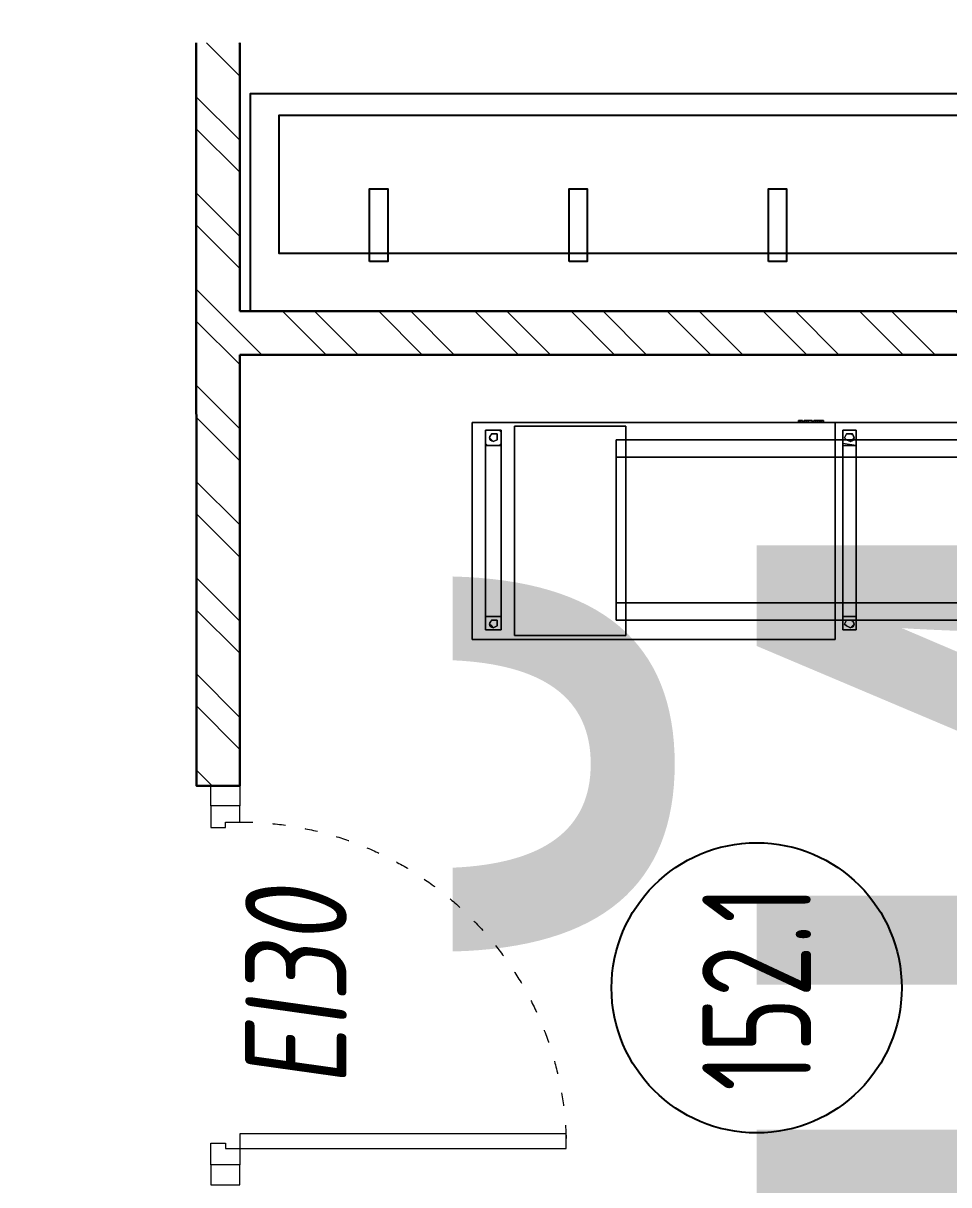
# Model space of a CAD drawing. Header units: millimetres. Extents: x -136099598 to 11807193, y 0 to 779331.
# Drawn here: x -136085096 to -136082543, y 215640 to 218842 of the extents above; entities that cross this region are included whole.
import ezdxf
from ezdxf import colors
from ezdxf.entities.mleader import LeaderData, LeaderLine
from ezdxf.enums import TextEntityAlignment as Align
from ezdxf.math import Vec2, Vec3

# ---------------------------------------------------------------- set-up
doc = ezdxf.new("R2018")
doc.units = ezdxf.units.MM
doc.header["$MEASUREMENT"] = 0
doc.linetypes.add('ACAD_ISO03W100', pattern=[30, 12, -18])
doc.layers.get('0').update_dxf_attribs({"color": 250, "lineweight": 9})
for name, color, linetype, lineweight in [('АР_Двери', 5, 'Continuous', 18), ('АР_Маркер экспликации', 239, 'Continuous', 13), ('АР_Номер помещения', 1, 'Continuous', 25), ('АР_Отметки', 250, 'Continuous', 15), ('АР_Перегородки кирпич', 244, 'Continuous', 30), ('АР_Перегородки_кирпич_Штрих', 244, 'Continuous', 5), ('АР_Помещения_площадь', 19, 'Continuous', 9)]:
    doc.layers.add(name, color=color, linetype=linetype, lineweight=lineweight)
doc.layers.add('АР_Названия помещений', color=124, linetype='Continuous', lineweight=5, plot=False)
doc.layers.add('АР_ПБ_Двери', color=7, linetype='Continuous', lineweight=15, true_color=0xdb0000)
doc.layers.add('ТХ_оборуд.пищеблок', color=250, linetype='Continuous')
doc.layers.add('ТХ_сантехника', color=253, linetype='Continuous')
doc.styles.add('ISOCPEUR', font='isocpeur.ttf', dxfattribs={"width": 0.7})
doc.styles.get("Standard").update_dxf_attribs({"font": 'isocpeur.ttf'})
doc.styles.add('Архитект', font='isocpeur.ttf', dxfattribs={"width": 0.8, "oblique": 8})

# ---------------------------------------------------------------- blocks, each defined once
blk = doc.blocks.new('_DotSmall')
at = {"color": 0, "linetype": 'ByBlock', "const_width": 0.5}
blk.add_lwpolyline([(-0.0625, 0, 1), (0.0625, 0, 1)], format="xyb", close=True, dxfattribs=at)
blk = doc.blocks.new('раковина столовая 2')
for points in [[(970111.9, -22806.1), (970111.9, -17235.9), (969511.9, -17235.9), (969511.9, -22806.1)], [(969571.9, -22746.1), (969571.9, -17314), (969951.9, -17314), (969951.9, -22746.1)], [(969974.7, -17564), (969774.7, -17564), (969774.7, -17614), (969974.7, -17614)], [(969974.7, -18114), (969774.7, -18114), (969774.7, -18164), (969974.7, -18164)], [(969974.7, -18664), (969774.7, -18664), (969774.7, -18714), (969974.7, -18714)]]:
    blk.add_lwpolyline(points, close=True)
blk = doc.blocks.new('*U54')
at = {"color": 7, "style": 'ISOCPEUR', "width": 0.7, "flags": 1}
blk.add_attdef('КАТЕГОРИЯ', (-499.2, -2092.2), '', height=250, dxfattribs=at)
at = {"layer": 'АР_Номер помещения', "color": 7, "style": 'ISOCPEUR', "width": 0.7}
blk.add_attdef('НОМЕР_ПОМЕЩЕНИЯ', text='', height=300, dxfattribs=at).set_placement((1759.4, -1666.4), align=Align.MIDDLE_CENTER)
at = {"layer": 'АР_Помещения_площадь', "color": 7, "lineweight": 30, "width": 0.7, "flags": 104}
blk.add_attdef('ИМЯ_ПОМЕЩЕНИЯ', text='', height=100, dxfattribs=at).set_placement((157.6, 1217.1), align=Align.MIDDLE_CENTER)
at = {"layer": 'АР_Помещения_площадь', "color": 7, "style": 'ISOCPEUR', "width": 0.7}
blk.add_attdef('ПЛОЩАДЬ_ПОМЕЩЕНИЯ', text='', height=200, dxfattribs=at).set_placement((4213, -2252.8), align=Align.MIDDLE_RIGHT)
blk = doc.blocks.new('*U7')
for points in [[(-55, -80), (-55, 0), (-115, 0), (-115, -40), (-100, -40), (-100, -80), (-55, -80)], [(0, 0), (0, -80), (-55, -80), (-55, 0), (0, 0)], [(-1100, 0), (-1100, -80), (-1045, -80), (-1045, 0), (-1100, 0)], [(-1045, -80), (-1045, 0), (-985, 0), (-985, -40), (-1000, -40), (-1000, -80), (-1045, -80)]]:
    blk.add_lwpolyline(points)
blk.add_lwpolyline([(-100, -80), (-100, -980), (-140, -980), (-140, -80)], close=True)
at = {"linetype": 'ACAD_ISO03W100', "ltscale": 3}
blk.add_arc((-100, -80), 900, 180, 270, dxfattribs=at)
blk = doc.blocks.new('*U384')
at = {"layer": 'АР_Номер помещения', "color": 7}
blk.add_circle((-4230.4, -1189), 400, dxfattribs=at)
at = {"color": 7, "style": 'ISOCPEUR', "width": 0.7, "flags": 1}
blk.add_attdef('КАТЕГОРИЯ', (-499.2, -2092.2), '', height=250, dxfattribs=at)
at = {"layer": 'АР_Номер помещения', "color": 7, "style": 'ISOCPEUR', "width": 0.7}
blk.add_attdef('НОМЕР_ПОМЕЩЕНИЯ', text='', height=300, dxfattribs=at).set_placement((-4230.4, -1189), align=Align.MIDDLE_CENTER)
at = {"layer": 'АР_Помещения_площадь', "color": 7, "lineweight": 30, "width": 0.7, "flags": 104}
blk.add_attdef('ИМЯ_ПОМЕЩЕНИЯ', text='', height=100, dxfattribs=at).set_placement((157.6, 1217.1), align=Align.MIDDLE_CENTER)
at = {"layer": 'АР_Помещения_площадь', "color": 7, "style": 'ISOCPEUR', "width": 0.7}
blk.add_attdef('ПЛОЩАДЬ_ПОМЕЩЕНИЯ', text='', height=200, dxfattribs=at).set_placement((-4018.4, -1911.5), align=Align.MIDDLE_RIGHT)
blk = doc.blocks.new('A$C13decc58')
at = {"layer": 'АР_Перегородки_кирпич_Штрих', "ltscale": 100}
h = blk.add_hatch(dxfattribs=at)
h.set_pattern_fill('ANSI32', color=256, scale=500)
h.set_pattern_definition([(45, (-939456.72, 101324.74), (-132.58252, 132.58252), []), (45, (-939368.33, 101324.74), (-132.58252, 132.58252), [])])
h.paths.add_polyline_path([(23980.4, 47308.6), (22840.9, 47310.1), (22840.9, 47190.1), (23860.4, 47188.7), (23860.4, 46788.3), (22841.8, 46789.7), (22840.9, 46669.7), (23861, 46668.3), (23860.4, 45668.8), (22840.9, 45668.8), (22840.9, 49008.3), (23580.4, 49008.3), (23580.4, 49128.3), (22840.9, 49128.3), (22840.9, 49288.3), (23580.4, 49288.3), (23580.4, 49408.4), (22840.9, 49408.2), (22840.9, 55008.3), (23580.4, 55008.3), (23580.4, 55128.3), (21532.5, 55128.2), (21532.5, 55008.2), (22720.9, 55008.3), (22720.9, 46342.3), (13637.5, 46342.3), (13637.5, 42888.3), (14445.3, 42888.3), (14445.3, 43008.3), (13757.5, 43008.3), (13757.5, 46222.3), (16144.4, 46222.3), (16144.4, 43008.4), (15545.3, 43008.3), (15545.3, 42888.3), (16436.9, 42888.3), (16436.9, 43008.3), (16264.2, 43008.3), (16264.4, 45548.8), (23860.4, 45548.8), (23860.4, 43408.3), (23980.4, 43408.3)])
h.paths.add_polyline_path([(22720.9, 45668.8), (19246.8, 45668.8), (19246.8, 46222.3), (22720.9, 46222.3)], flags=16)
h.paths.add_polyline_path([(19126.8, 45668.8), (16264.4, 45668.8), (16264.4, 46222.3), (19126.8, 46222.3)], flags=16)
h.paths.add_polyline_path([(18403.7, 45774), (19016.8, 45774), (19016.8, 46149), (18398.8, 46142.9)], flags=0)
h.paths.add_polyline_path([(21582.8, 45746.4), (22195.9, 45746.4), (22195.9, 46121.4), (21582.8, 46121.4)], flags=0)
at = {"layer": 'АР_Перегородки кирпич', "linetype": 'Continuous', "ltscale": 100}
blk.add_line((22720.9, 55008.3), (21532.5, 55008.2), dxfattribs=at)
for points in [[(21532.5, 55008.2), (21532.5, 55128.2), (23580.4, 55128.3)], [(22720.9, 51764.8), (22720.9, 55008.3)], [(23580.4, 55008.3), (22840.7, 55008.3)], [(22840.7, 49408.3), (22840.7, 55008.3)]]:
    blk.add_lwpolyline(points, dxfattribs=at)
at = {"layer": 'ТХ_оборуд.пищеблок', "lineweight": 5}
for points in [[(21935.9, 54367.6), (21935.9, 53367), (21935.9, 54367.6), (21935.9, 53367), (21935.9, 54367.6), (22534.1, 54367.6), (21935.9, 54367.6), (22534.1, 54367.6), (22534.1, 53367), (22534.1, 54367.6)], [(22534.1, 54367.6), (22534.1, 53367), (22534.1, 51392.5), (22534.1, 53367), (22534.1, 51392.5), (22534.1, 50730.7), (22534.1, 51392.5), (22534.1, 50730.7), (22486.5, 50730.7), (22534.1, 50730.7), (22528.8, 50730.7), (22534.1, 50730.7), (22534.1, 51392.5), (22534.1, 53367), (21935.9, 53367), (22534.1, 53367)], [(21962.4, 54288.1), (21962.4, 54293.4), (21962.4, 54325.2), (21962.4, 54330.5), (21999.4, 54330.5), (21962.4, 54330.5), (21962.4, 54288.1), (21999.4, 54288.1)], [(21962.4, 54288.1), (21962.4, 54330.5), (21962.4, 54325.2), (21962.4, 54293.4)], [(21962.4, 54330.5), (21962.4, 54325.2)], [(21962.4, 54330.5), (21962.4, 54325.2)], [(21988.8, 54309.3), (21988.8, 54314.6), (21978.3, 54319.9), (21973, 54314.6), (21967.7, 54309.3), (21973, 54314.6), (21978.3, 54319.9), (21988.8, 54314.6)], [(21999.4, 54288.1), (21999.4, 54330.5), (21999.4, 54325.2), (21999.4, 54330.5), (21999.4, 54325.2), (21999.4, 54330.5), (22470.6, 54330.5), (21999.4, 54330.5), (22512.9, 54330.5), (22470.6, 54330.5), (22470.6, 54288.1), (22512.9, 54288.1), (22470.6, 54288.1), (22470.6, 54330.5), (22470.6, 54288.1), (22470.6, 54330.5), (21999.4, 54330.5), (21999.4, 54325.2), (21999.4, 54330.5), (21999.4, 54288.1), (22470.6, 54288.1), (21999.4, 54288.1), (22470.6, 54288.1)], [(21999.4, 54293.4), (21999.4, 54325.2), (21999.4, 54293.4), (21999.4, 54288.1), (21999.4, 54330.5), (21999.4, 54288.1)], [(22475.9, 54330.5), (22470.6, 54330.5), (22470.6, 54288.1), (22475.9, 54288.1), (22470.6, 54288.1), (22470.6, 54293.4), (22470.6, 54325.2), (22470.6, 54330.5)], [(22470.6, 54288.1), (22470.6, 54293.4), (22470.6, 54325.2), (22470.6, 54330.5)], [(22475.9, 54330.5), (22470.6, 54325.2)], [(22475.9, 54330.5), (22470.6, 54325.2)], [(22502.4, 54309.3), (22502.4, 54314.6), (22491.8, 54319.9), (22486.5, 54314.6), (22481.2, 54309.3), (22486.5, 54314.6), (22491.8, 54319.9), (22502.4, 54314.6)], [(22512.9, 54325.2), (22512.9, 54330.5), (22512.9, 54288.1), (22512.9, 54293.4)], [(22512.9, 54325.2), (22512.9, 54330.5), (22512.9, 54288.1), (22512.9, 54293.4)], [(22512.9, 54325.2), (22512.9, 54330.5)], [(22512.9, 54325.2), (22512.9, 54330.5)], [(21962.4, 54293.4), (21962.4, 54288.1)], [(21962.4, 54293.4), (21962.4, 54288.1)], [(21988.8, 54309.3), (21988.8, 54298.7), (21978.3, 54298.7), (21973, 54298.7), (21967.7, 54309.3), (21973, 54298.7), (21978.3, 54298.7), (21988.8, 54298.7)], [(21988.8, 54309.3), (21988.8, 54298.7), (21978.3, 54298.7), (21973, 54298.7), (21967.7, 54309.3), (21973, 54298.7), (21978.3, 54298.7), (21988.8, 54298.7)], [(21999.4, 54288.1), (21999.4, 54293.4)], [(21999.4, 54288.1), (21999.4, 54293.4)], [(22470.6, 54293.4), (22475.9, 54288.1)], [(22470.6, 54293.4), (22475.9, 54288.1)], [(22502.4, 54309.3), (22502.4, 54298.7), (22491.8, 54298.7), (22486.5, 54298.7), (22481.2, 54309.3), (22486.5, 54298.7), (22491.8, 54298.7), (22502.4, 54298.7)], [(22502.4, 54309.3), (22502.4, 54298.7), (22491.8, 54298.7), (22486.5, 54298.7), (22481.2, 54309.3), (22486.5, 54298.7), (22491.8, 54298.7), (22502.4, 54298.7)], [(22507.7, 54288.1), (22512.9, 54293.4)], [(22507.7, 54288.1), (22512.9, 54293.4)], [(22523.5, 54251.1), (21946.5, 54251.1), (21946.5, 53944), (21946.5, 54251.1), (21946.5, 53944), (21946.5, 54251.1), (22523.5, 54251.1), (21946.5, 54251.1)], [(21946.5, 53944), (22523.5, 53944), (22523.5, 54251.1), (22523.5, 53944), (22523.5, 54251.1), (22523.5, 53944), (21946.5, 53944), (22523.5, 53944)], [(22486.5, 53970.5), (21988.8, 53970.5)], [(21988.8, 53970.5), (21988.8, 53367), (21988.8, 51392.5), (21988.8, 50789), (21988.8, 51392.5), (21988.8, 53367), (22036.5, 53367), (21988.8, 53367), (21988.8, 53970.5), (21988.8, 53367), (22036.5, 53367), (21988.8, 53367)], [(22036.5, 53970.5), (22036.5, 53367), (22036.5, 51392.5), (22036.5, 50714.9), (22438.8, 50714.9), (22036.5, 50714.9), (22036.5, 51392.5), (22036.5, 53367), (22438.8, 53367), (22036.5, 53367)], [(22438.8, 53970.5), (22486.5, 53970.5), (22486.5, 53367), (22486.5, 53970.5)], [(22438.8, 53970.5), (22438.8, 53367), (22438.8, 51392.5), (22438.8, 50714.9), (22486.5, 50714.9), (22438.8, 50714.9), (22438.8, 51392.5), (22438.8, 53367), (22486.5, 53367), (22438.8, 53367)], [(21935.9, 53462.3), (21935.9, 53451.7), (21935.9, 53457), (21935.9, 53462.3), (21935.9, 53467.6), (21935.9, 53462.3), (21935.9, 53457), (21935.9, 53451.7)], [(21935.9, 53462.3), (21935.9, 53467.6), (21935.9, 53462.3), (21935.9, 53457), (21935.9, 53462.3), (21935.9, 53457)], [(21935.9, 53441.1), (21935.9, 53451.7), (21935.9, 53446.4)], [(21935.9, 53446.4), (21935.9, 53441.1), (21935.9, 53451.7)], [(22539.4, 53462.3), (22534.1, 53462.3), (22539.4, 53462.3), (22534.1, 53462.3), (22539.4, 53462.3), (22539.4, 53457), (22534.1, 53457), (22539.4, 53457), (22534.1, 53457), (22539.4, 53457), (22539.4, 53462.3), (22534.1, 53462.3)], [(22534.1, 53451.7), (22539.4, 53451.7), (22534.1, 53451.7), (22539.4, 53451.7)], [(22539.4, 53451.7), (22534.1, 53451.7), (22539.4, 53451.7), (22534.1, 53451.7)], [(22534.1, 53451.7), (22539.4, 53451.7), (22534.1, 53451.7), (22539.4, 53451.7)], [(22534.1, 53451.7), (22534.1, 53446.4), (22534.1, 53451.7), (22534.1, 53446.4), (22534.1, 53451.7), (22534.1, 53446.4)], [(22539.4, 53441.1), (22539.4, 53446.4), (22539.4, 53451.7), (22539.4, 53446.4), (22534.1, 53446.4), (22539.4, 53446.4), (22534.1, 53446.4), (22539.4, 53446.4), (22539.4, 53451.7), (22539.4, 53446.4), (22539.4, 53441.1), (22539.4, 53446.4), (22539.4, 53441.1), (22539.4, 53446.4)], [(22534.1, 53446.4), (22539.4, 53446.4), (22534.1, 53446.4), (22539.4, 53446.4)], [(22539.4, 53441.1), (22539.4, 53446.4), (22534.1, 53446.4), (22539.4, 53446.4)], [(22534.1, 53441.1), (22534.1, 53446.4), (22534.1, 53441.1), (22534.1, 53446.4)], [(22539.4, 53451.7), (22539.4, 53446.4), (22539.4, 53451.7), (22539.4, 53446.4)], [(21935.9, 53435.8), (21935.9, 53430.5), (21935.9, 53435.8), (21935.9, 53430.5), (21935.9, 53441.1), (21935.9, 53430.5)], [(21935.9, 53441.1), (21935.9, 53430.5), (21935.9, 53435.8), (21935.9, 53430.5), (21935.9, 53435.8), (21935.9, 53430.5)], [(21935.9, 53414.6), (21935.9, 53419.9), (21935.9, 53425.2), (21935.9, 53419.9), (21935.9, 53414.6), (21935.9, 53419.9), (21935.9, 53414.6), (21935.9, 53419.9)], [(21935.9, 53419.9), (21935.9, 53425.2), (21935.9, 53419.9), (21935.9, 53425.2), (21935.9, 53419.9), (21935.9, 53425.2)], [(21935.9, 53425.2), (21935.9, 53419.9), (21935.9, 53414.6), (21935.9, 53419.9)], [(21935.9, 53419.9), (21935.9, 53414.6), (21935.9, 53419.9), (21935.9, 53414.6)], [(21935.9, 53409.3), (21935.9, 53414.6), (21935.9, 53409.3), (21935.9, 53414.6)], [(22534.1, 53430.5), (22534.1, 53441.1), (22534.1, 53430.5), (22534.1, 53441.1), (22534.1, 53430.5), (22534.1, 53441.1)], [(22534.1, 53430.5), (22539.4, 53430.5), (22534.1, 53430.5), (22534.1, 53441.1), (22534.1, 53430.5), (22534.1, 53441.1), (22534.1, 53430.5), (22534.1, 53441.1)], [(22539.4, 53430.5), (22539.4, 53441.1), (22534.1, 53441.1), (22539.4, 53441.1), (22534.1, 53441.1), (22539.4, 53441.1), (22539.4, 53430.5), (22534.1, 53430.5), (22539.4, 53430.5), (22534.1, 53430.5), (22539.4, 53430.5), (22534.1, 53430.5), (22539.4, 53430.5), (22534.1, 53430.5), (22539.4, 53430.5), (22539.4, 53441.1), (22534.1, 53441.1), (22539.4, 53441.1), (22534.1, 53441.1), (22539.4, 53441.1), (22539.4, 53430.5), (22534.1, 53430.5), (22539.4, 53430.5), (22539.4, 53441.1)], [(22534.1, 53441.1), (22539.4, 53441.1), (22539.4, 53430.5), (22539.4, 53441.1), (22534.1, 53441.1), (22539.4, 53441.1)], [(22534.1, 53414.6), (22534.1, 53409.3), (22534.1, 53414.6), (22534.1, 53419.9), (22534.1, 53425.2)], [(22534.1, 53419.9), (22534.1, 53425.2), (22534.1, 53414.6), (22534.1, 53419.9), (22539.4, 53419.9)], [(22539.4, 53425.2), (22539.4, 53419.9), (22539.4, 53414.6), (22539.4, 53425.2), (22534.1, 53425.2)], [(22534.1, 53425.2), (22539.4, 53425.2), (22539.4, 53414.6), (22534.1, 53414.6), (22539.4, 53414.6), (22534.1, 53414.6), (22539.4, 53414.6), (22539.4, 53419.9), (22534.1, 53419.9), (22539.4, 53419.9), (22534.1, 53419.9), (22539.4, 53419.9), (22539.4, 53425.2)], [(22534.1, 53409.3), (22534.1, 53414.6), (22534.1, 53409.3), (22539.4, 53409.3)], [(22539.4, 53414.6), (22534.1, 53414.6), (22539.4, 53414.6), (22539.4, 53409.3), (22534.1, 53409.3), (22539.4, 53409.3), (22539.4, 53404), (22534.1, 53404), (22539.4, 53404), (22534.1, 53404), (22539.4, 53404), (22539.4, 53398.7), (22534.1, 53398.7), (22539.4, 53398.7), (22539.4, 53404), (22534.1, 53404), (22539.4, 53404), (22539.4, 53409.3), (22534.1, 53409.3), (22539.4, 53409.3), (22534.1, 53409.3), (22539.4, 53409.3), (22534.1, 53409.3), (22539.4, 53409.3), (22539.4, 53404), (22534.1, 53404), (22539.4, 53404), (22539.4, 53409.3), (22539.4, 53404), (22539.4, 53398.7), (22539.4, 53404), (22539.4, 53409.3), (22539.4, 53414.6), (22534.1, 53414.6)], [(21935.9, 53404), (21935.9, 53409.3), (21935.9, 53404), (21935.9, 53398.7), (21935.9, 53404), (21935.9, 53398.7)], [(22534.1, 53409.3), (22534.1, 53404), (22534.1, 53398.7), (22534.1, 53404)], [(22534.1, 53409.3), (22534.1, 53404), (22534.1, 53398.7), (22534.1, 53404), (22534.1, 53409.3), (22534.1, 53404), (22534.1, 53409.3), (22534.1, 53404)], [(21988.8, 53367), (21935.9, 53367)], [(22534.1, 53367), (22486.5, 53367), (22486.5, 51392.5), (22486.5, 53367), (22486.5, 51392.5), (22486.5, 53367)], [(21962.4, 53345.8), (21962.4, 53308.7), (21999.4, 53308.7), (21962.4, 53308.7), (21962.4, 53345.8), (21999.4, 53345.8)], [(21999.4, 53308.7), (21999.4, 53345.8), (21999.4, 53308.7), (21962.4, 53308.7)], [(21978.3, 53340.5), (21973, 53335.2), (21967.7, 53324.6), (21973, 53335.2), (21978.3, 53340.5), (21988.8, 53335.2), (21988.8, 53324.6), (21988.8, 53335.2), (21978.3, 53340.5), (21973, 53335.2), (21967.7, 53324.6), (21973, 53335.2), (21978.3, 53340.5), (21988.8, 53335.2), (21988.8, 53324.6), (21988.8, 53335.2), (21978.3, 53340.5), (21973, 53335.2), (21967.7, 53324.6), (21973, 53335.2), (21978.3, 53340.5), (21988.8, 53335.2), (21988.8, 53324.6), (21988.8, 53335.2)], [(21967.7, 53324.6), (21973, 53319.3), (21978.3, 53314), (21988.8, 53319.3), (21988.8, 53324.6), (21988.8, 53319.3), (21978.3, 53314), (21973, 53319.3)], [(22475.9, 53345.8), (22470.6, 53345.8), (21999.4, 53345.8), (22470.6, 53345.8), (21999.4, 53345.8), (21999.4, 53308.7), (22470.6, 53308.7), (21999.4, 53308.7), (22470.6, 53308.7), (21999.4, 53308.7), (21999.4, 53345.8), (21999.4, 53308.7), (21999.4, 53345.8), (21999.4, 53308.7), (21999.4, 53345.8), (22512.9, 53345.8), (22470.6, 53345.8), (22470.6, 53308.7), (22512.9, 53308.7), (22470.6, 53308.7), (22475.9, 53308.7), (22470.6, 53308.7), (22475.9, 53345.8), (22470.6, 53345.8), (22470.6, 53308.7), (22470.6, 53345.8)], [(22475.9, 53345.8), (22470.6, 53345.8)], [(22512.9, 53308.7), (22512.9, 53345.8), (22512.9, 53308.7), (22475.9, 53308.7)], [(22491.8, 53340.5), (22486.5, 53335.2), (22481.2, 53324.6), (22486.5, 53335.2), (22491.8, 53340.5), (22502.4, 53335.2), (22502.4, 53324.6), (22502.4, 53335.2), (22491.8, 53340.5), (22486.5, 53335.2), (22481.2, 53324.6), (22486.5, 53335.2), (22491.8, 53340.5), (22502.4, 53335.2), (22502.4, 53324.6), (22502.4, 53335.2), (22491.8, 53340.5), (22486.5, 53335.2), (22481.2, 53324.6), (22486.5, 53335.2), (22491.8, 53340.5), (22502.4, 53335.2), (22502.4, 53324.6), (22502.4, 53335.2)], [(22481.2, 53324.6), (22486.5, 53319.3), (22491.8, 53314), (22502.4, 53319.3), (22502.4, 53324.6), (22502.4, 53319.3), (22491.8, 53314), (22486.5, 53319.3)], [(22380.6, 53308.7), (22385.9, 53308.7)], [(22380.6, 53308.7), (22385.9, 53308.7)], [(22417.7, 53308.7), (22422.9, 53308.7)], [(22417.7, 53308.7), (22422.9, 53308.7)]]:
    blk.add_lwpolyline(points, close=True, dxfattribs=at)
for points in [[(22221.8, 54367.6), (22253.5, 54367.6), (22221.8, 54367.6)], [(21999.4, 54330.5), (21962.4, 54330.5), (21999.4, 54330.5)], [(21999.4, 54288.1), (21999.4, 54330.5), (21999.4, 54288.1)], [(22512.9, 54330.5), (22475.9, 54330.5), (22512.9, 54330.5)], [(21999.4, 54288.1), (21962.4, 54288.1), (21999.4, 54288.1)], [(21967.7, 54309.3), (21973, 54298.7), (21978.3, 54298.7), (21988.8, 54298.7), (21988.8, 54309.3)], [(21967.7, 54309.3), (21973, 54298.7), (21978.3, 54298.7), (21988.8, 54298.7), (21988.8, 54309.3)], [(22512.9, 54288.1), (22475.9, 54288.1), (22512.9, 54288.1)], [(22481.2, 54309.3), (22486.5, 54298.7), (22491.8, 54298.7), (22502.4, 54298.7), (22502.4, 54309.3)], [(22481.2, 54309.3), (22486.5, 54298.7), (22491.8, 54298.7), (22502.4, 54298.7), (22502.4, 54309.3)], [(21988.8, 53970.5), (22036.5, 53970.5), (21988.8, 53970.5)], [(22036.5, 53970.5), (22438.8, 53970.5), (22036.5, 53970.5)], [(22486.5, 53970.5), (22486.5, 53367), (22486.5, 53970.5)], [(21935.9, 53367), (21935.9, 53843.1)], [(21935.9, 53367), (21935.9, 53843.1)], [(21988.8, 53367), (21988.8, 53843.1)], [(22534.1, 53451.7), (22534.1, 53446.4), (22534.1, 53451.7), (22534.1, 53446.4), (22534.1, 53451.7), (22534.1, 53446.4), (22534.1, 53462.3), (22534.1, 53457), (22534.1, 53462.3), (22534.1, 53457), (22534.1, 53462.3), (22534.1, 53467.6), (22534.1, 53462.3), (22534.1, 53467.6), (22534.1, 53462.3)], [(22539.4, 53467.6), (22539.4, 53457), (22539.4, 53462.3), (22534.1, 53462.3), (22539.4, 53462.3), (22534.1, 53462.3), (22539.4, 53462.3), (22539.4, 53467.6), (22534.1, 53467.6), (22539.4, 53467.6), (22539.4, 53462.3), (22534.1, 53462.3), (22539.4, 53462.3), (22539.4, 53467.6), (22534.1, 53467.6), (22539.4, 53462.3)], [(22534.1, 53462.3), (22539.4, 53462.3), (22534.1, 53462.3)], [(22534.1, 53451.7), (22534.1, 53446.4), (22534.1, 53451.7)], [(22534.1, 53446.4), (22539.4, 53446.4), (22534.1, 53446.4)], [(22534.1, 53446.4), (22539.4, 53446.4), (22534.1, 53446.4)], [(22534.1, 53446.4), (22539.4, 53446.4), (22534.1, 53446.4)], [(22534.1, 53446.4), (22534.1, 53441.1), (22534.1, 53446.4)], [(22534.1, 53446.4), (22534.1, 53441.1), (22534.1, 53446.4)], [(22539.4, 53451.7), (22539.4, 53446.4), (22539.4, 53451.7)], [(22539.4, 53441.1), (22539.4, 53446.4), (22539.4, 53451.7), (22539.4, 53446.4)], [(21935.9, 53425.2), (21935.9, 53419.9), (21935.9, 53425.2)], [(21935.9, 53414.6), (21935.9, 53419.9), (21935.9, 53414.6)], [(22534.1, 53441.1), (22539.4, 53441.1), (22534.1, 53441.1)], [(22534.1, 53441.1), (22539.4, 53441.1), (22534.1, 53441.1)], [(22534.1, 53419.9), (22539.4, 53419.9), (22534.1, 53419.9)], [(22539.4, 53441.1), (22539.4, 53430.5), (22539.4, 53441.1)], [(22539.4, 53430.5), (22539.4, 53441.1), (22539.4, 53430.5)], [(22539.4, 53409.3), (22539.4, 53414.6), (22539.4, 53409.3)], [(21935.9, 53409.3), (21935.9, 53404), (21935.9, 53409.3)], [(22534.1, 53404), (22539.4, 53404), (22534.1, 53404)], [(22539.4, 53404), (22539.4, 53409.3), (22539.4, 53404)], [(21988.8, 53367), (21935.9, 53367), (21988.8, 53367)], [(21935.9, 53367), (22534.1, 53367), (21935.9, 53367)], [(22438.8, 53367), (22036.5, 53367), (22438.8, 53367)], [(22486.5, 53367), (22438.8, 53367), (22486.5, 53367)], [(22534.1, 53367), (22486.5, 53367), (22534.1, 53367)], [(21999.4, 53345.8), (21962.4, 53345.8), (21999.4, 53345.8)], [(21962.4, 53308.7), (21962.4, 53345.8), (21962.4, 53308.7)], [(22470.6, 53308.7), (22470.6, 53345.8), (22470.6, 53308.7)], [(22470.6, 53345.8), (22470.6, 53308.7), (22470.6, 53345.8)], [(22470.6, 53345.8), (22475.9, 53345.8)], [(22512.9, 53345.8), (22475.9, 53345.8), (22512.9, 53345.8)], [(22512.9, 53345.8), (22512.9, 53308.7), (22512.9, 53345.8)]]:
    blk.add_lwpolyline(points, dxfattribs=at)
for points in [[(21967.7, 54309.3), (21967.7, 54314.6), (21973, 54319.9), (21978.3, 54319.9)], [(21967.7, 54309.3), (21967.7, 54314.6), (21973, 54319.9), (21978.3, 54319.9)], [(21967.7, 54309.3), (21967.7, 54314.6), (21973, 54319.9), (21978.3, 54319.9)], [(21967.7, 54309.3), (21967.7, 54314.6), (21973, 54319.9), (21978.3, 54319.9)], [(21978.3, 54319.9), (21983.5, 54319.9), (21988.8, 54314.6), (21988.8, 54309.3)], [(21978.3, 54319.9), (21983.5, 54319.9), (21988.8, 54314.6), (21988.8, 54309.3)], [(21978.3, 54319.9), (21983.5, 54319.9), (21988.8, 54314.6), (21988.8, 54309.3)], [(21978.3, 54319.9), (21983.5, 54319.9), (21988.8, 54314.6), (21988.8, 54309.3)], [(22481.2, 54309.3), (22481.2, 54314.6), (22486.5, 54319.9), (22491.8, 54319.9)], [(22481.2, 54309.3), (22481.2, 54314.6), (22486.5, 54319.9), (22491.8, 54319.9)], [(22481.2, 54309.3), (22481.2, 54314.6), (22486.5, 54319.9), (22491.8, 54319.9)], [(22481.2, 54309.3), (22481.2, 54314.6), (22486.5, 54319.9), (22491.8, 54319.9)], [(22491.8, 54319.9), (22497.1, 54319.9), (22502.4, 54314.6), (22502.4, 54309.3)], [(22491.8, 54319.9), (22497.1, 54319.9), (22502.4, 54314.6), (22502.4, 54309.3)], [(22491.8, 54319.9), (22497.1, 54319.9), (22502.4, 54314.6), (22502.4, 54309.3)], [(22491.8, 54319.9), (22497.1, 54319.9), (22502.4, 54314.6), (22502.4, 54309.3)], [(21978.3, 53314), (21973, 53314), (21967.7, 53319.3), (21967.7, 53324.6)], [(21978.3, 53314), (21973, 53314), (21967.7, 53319.3), (21967.7, 53324.6)], [(21978.3, 53314), (21973, 53314), (21967.7, 53319.3), (21967.7, 53324.6)], [(21978.3, 53314), (21973, 53314), (21967.7, 53319.3), (21967.7, 53324.6)], [(21988.8, 53324.6), (21988.8, 53319.3), (21983.5, 53314), (21978.3, 53314)], [(21988.8, 53324.6), (21988.8, 53319.3), (21983.5, 53314), (21978.3, 53314)], [(21988.8, 53324.6), (21988.8, 53319.3), (21983.5, 53314), (21978.3, 53314)], [(21988.8, 53324.6), (21988.8, 53319.3), (21983.5, 53314), (21978.3, 53314)], [(22491.8, 53314), (22486.5, 53314), (22481.2, 53319.3), (22481.2, 53324.6)], [(22491.8, 53314), (22486.5, 53314), (22481.2, 53319.3), (22481.2, 53324.6)], [(22491.8, 53314), (22486.5, 53314), (22481.2, 53319.3), (22481.2, 53324.6)], [(22491.8, 53314), (22486.5, 53314), (22481.2, 53319.3), (22481.2, 53324.6)], [(22502.4, 53324.6), (22502.4, 53319.3), (22497.1, 53314), (22491.8, 53314)], [(22502.4, 53324.6), (22502.4, 53319.3), (22497.1, 53314), (22491.8, 53314)], [(22502.4, 53324.6), (22502.4, 53319.3), (22497.1, 53314), (22491.8, 53314)], [(22502.4, 53324.6), (22502.4, 53319.3), (22497.1, 53314), (22491.8, 53314)]]:
    blk.add_open_spline(points, degree=3, dxfattribs=at)
at = {"layer": 'АР_Двери', "xscale": -1}
blk.add_blockref('*U7', (20432.5, 55088.2), dxfattribs=at)
at = {"layer": 'АР_Маркер экспликации', "color": 7}
ref = blk.add_blockref('*U54', (6766.7, 55287.4), dxfattribs=at)
lines = blk.add_mtext('\\W0.8000;Холодный цех', dxfattribs={"layer": 'АР_Названия помещений', "insert": (8617.8, 54209.1), "char_height": 2696.651, "width": 926.94, "attachment_point": 1})
ref.add_attrib('ИМЯ_ПОМЕЩЕНИЯ', '', (8617.8, 54209.1), dxfattribs={"flags": 104}).embed_mtext(lines)
ref = blk.add_blockref('*U384', (25205.8, 54772.2), dxfattribs=at)
ref.add_attrib('НОМЕР_ПОМЕЩЕНИЯ', '152.1', dxfattribs={"layer": 'АР_Номер помещения', "color": 7, "height": 300, "style": 'ISOCPEUR', "width": 0.7}).set_placement((20975.4, 53583.1), align=Align.MIDDLE_CENTER)
at = {"layer": 'ТХ_сантехника', "xscale": -1}
blk.add_blockref('раковина столовая 2', (992952.5, 72214.4), dxfattribs=at)
at = {"layer": 'АР_ПБ_Двери', "lineweight": 35, "style": 'Архитект', "oblique": 8, "width": 0.8}
blk.add_text('EI30', height=280, dxfattribs=at).set_placement((20703.3, 54713.4))
at = {"layer": 'АР_Отметки'}
ml = blk.add_multileader_mtext('Standard', dxfattribs=at)
ml.set_content('-0,010', color=256, style='ISOCPEUR')
ml.set_leader_properties(color=256, linetype='Continuous', lineweight=-1)
ml.set_arrow_properties(name='DOTSMALL')
ml.build(insert=Vec2(0, 0))
ml.multileader.update_dxf_attribs({"has_text_frame": 1, "text_left_attachment_type": 4, "text_right_attachment_type": 4, "dogleg_length": 100, "arrow_head_size": 180})
ctx = ml.context
ctx.base_point, ctx.char_height, ctx.arrow_head_size, ctx.landing_gap_size, ctx.plane_origin = Vec3(37116.1, 68979.6, 0), 250, 180, 50, Vec3(37034.7, 67778.7, 0)
ctx.left_attachment, ctx.right_attachment = 4, 4
notes = []
notes.append((ctx, [(0, (0, 0, 0), (0, 0), (1, 0), 1, [])]))
ctx.mtext.insert, ctx.mtext.width, ctx.mtext.line_spacing_style, ctx.mtext.flow_direction = Vec3(37166.1, 69379.6, 0), 852.697, 2, 5
ml = blk.add_multileader_mtext('Standard', dxfattribs=at)
ml.set_content('0,000', color=256, style='ISOCPEUR')
ml.set_leader_properties(color=256, linetype='Continuous', lineweight=-1)
ml.set_arrow_properties(name='DOTSMALL')
ml.build(insert=Vec2(0, 0))
ml.multileader.update_dxf_attribs({"has_text_frame": 1, "text_left_attachment_type": 4, "text_right_attachment_type": 4, "dogleg_length": 100, "arrow_head_size": 180})
ctx = ml.context
ctx.base_point, ctx.char_height, ctx.arrow_head_size, ctx.landing_gap_size, ctx.plane_origin = Vec3(36698.1, 66870.9, 0), 250, 180, 50, Vec3(36616.7, 65670, 0)
ctx.left_attachment, ctx.right_attachment = 4, 4
notes.append((ctx, [(0, (0, 0, 0), (0, 0), (1, 0), 1, [])]))
ctx.mtext.insert, ctx.mtext.width, ctx.mtext.line_spacing_style, ctx.mtext.flow_direction = Vec3(36748.1, 67270.9, 0), 852.697, 2, 5
ml = blk.add_multileader_mtext('Standard', dxfattribs=at)
ml.set_content('+1,975', color=256, style='ISOCPEUR')
ml.set_leader_properties(color=256, linetype='Continuous', lineweight=-1)
ml.set_arrow_properties(name='DOTSMALL')
ml.build(insert=Vec2(0, 0))
ml.multileader.update_dxf_attribs({"has_text_frame": 1, "text_left_attachment_type": 4, "text_right_attachment_type": 4, "dogleg_length": 100, "arrow_head_size": 180})
ctx = ml.context
ctx.base_point, ctx.char_height, ctx.arrow_head_size, ctx.landing_gap_size, ctx.plane_origin = Vec3(41925.2, 65726.8, 0), 250, 180, 50, Vec3(41843.8, 64525.9, 0)
ctx.left_attachment, ctx.right_attachment = 4, 4
notes.append((ctx, [(0, (0, 0, 0), (0, 0), (1, 0), 1, [])]))
ctx.mtext.insert, ctx.mtext.width, ctx.mtext.line_spacing_style, ctx.mtext.flow_direction = Vec3(41975.2, 66126.8, 0), 852.697, 2, 5
ml = blk.add_multileader_mtext('Standard', dxfattribs=at)
ml.set_content('-0,010', color=256, style='ISOCPEUR')
ml.set_leader_properties(color=256, linetype='Continuous', lineweight=-1)
ml.set_arrow_properties(name='DOTSMALL')
ml.build(insert=Vec2(0, 0))
ml.multileader.update_dxf_attribs({"has_text_frame": 1, "text_left_attachment_type": 4, "text_right_attachment_type": 4, "dogleg_length": 100, "arrow_head_size": 180})
ctx = ml.context
ctx.base_point, ctx.char_height, ctx.arrow_head_size, ctx.landing_gap_size, ctx.plane_origin = Vec3(28121.7, 65416.3, 0), 250, 180, 50, Vec3(28040.3, 64215.4, 0)
ctx.left_attachment, ctx.right_attachment = 4, 4
notes.append((ctx, [(0, (0, 0, 0), (0, 0), (1, 0), 1, [])]))
ctx.mtext.insert, ctx.mtext.width, ctx.mtext.line_spacing_style, ctx.mtext.flow_direction = Vec3(28171.7, 65816.3, 0), 852.697, 2, 5
ml = blk.add_multileader_mtext('Standard', dxfattribs=at)
ml.set_content('0,000', color=256, style='ISOCPEUR')
ml.set_leader_properties(color=256, linetype='Continuous', lineweight=-1)
ml.set_arrow_properties(name='DOTSMALL')
ml.build(insert=Vec2(0, 0))
ml.multileader.update_dxf_attribs({"has_text_frame": 1, "text_left_attachment_type": 4, "text_right_attachment_type": 4, "dogleg_length": 100, "arrow_head_size": 180})
ctx = ml.context
ctx.base_point, ctx.char_height, ctx.arrow_head_size, ctx.landing_gap_size, ctx.plane_origin = Vec3(25651.6, 65250.8, 0), 250, 180, 50, Vec3(25570.2, 64049.9, 0)
ctx.left_attachment, ctx.right_attachment = 4, 4
notes.append((ctx, [(0, (0, 0, 0), (0, 0), (1, 0), 1, [])]))
ctx.mtext.insert, ctx.mtext.width, ctx.mtext.line_spacing_style, ctx.mtext.flow_direction = Vec3(25701.6, 65650.8, 0), 852.697, 2, 5
ml = blk.add_multileader_mtext('Standard', dxfattribs=at)
ml.set_content('+1,975', color=256, style='ISOCPEUR')
ml.set_leader_properties(color=256, linetype='Continuous', lineweight=-1)
ml.set_arrow_properties(name='DOTSMALL')
ml.build(insert=Vec2(0, 0))
ml.multileader.update_dxf_attribs({"has_text_frame": 1, "text_left_attachment_type": 4, "text_right_attachment_type": 4, "dogleg_length": 100, "arrow_head_size": 180})
ctx = ml.context
ctx.base_point, ctx.char_height, ctx.arrow_head_size, ctx.landing_gap_size, ctx.plane_origin = Vec3(67184.2, 63069.3, 0), 250, 180, 50, Vec3(67102.8, 61868.4, 0)
ctx.left_attachment, ctx.right_attachment = 4, 4
notes.append((ctx, [(0, (0, 0, 0), (0, 0), (1, 0), 1, [])]))
ctx.mtext.insert, ctx.mtext.width, ctx.mtext.line_spacing_style, ctx.mtext.flow_direction = Vec3(67234.2, 63469.3, 0), 852.697, 2, 5
ml = blk.add_multileader_mtext('Standard', dxfattribs=at)
ml.set_content('0,000', color=256, style='ISOCPEUR')
ml.set_leader_properties(color=256, linetype='Continuous', lineweight=-1)
ml.set_arrow_properties(name='DOTSMALL')
ml.build(insert=Vec2(0, 0))
ml.multileader.update_dxf_attribs({"has_text_frame": 1, "text_left_attachment_type": 4, "text_right_attachment_type": 4, "dogleg_length": 100, "arrow_head_size": 180})
ctx = ml.context
ctx.base_point, ctx.char_height, ctx.arrow_head_size, ctx.landing_gap_size, ctx.plane_origin = Vec3(67976.9, 56051.7, 0), 250, 180, 50, Vec3(67895.5, 54850.8, 0)
ctx.left_attachment, ctx.right_attachment = 4, 4
notes.append((ctx, [(0, (0, 0, 0), (0, 0), (1, 0), 1, [])]))
ctx.mtext.insert, ctx.mtext.width, ctx.mtext.line_spacing_style, ctx.mtext.flow_direction = Vec3(68026.9, 56451.7, 0), 852.697, 2, 5
for ctx, leaders in notes:
    for number, flags, end, landing, length, lines in leaders:
        leader = LeaderData()
        leader.index, (leader.has_last_leader_line, leader.has_dogleg_vector, leader.attachment_direction) = number, flags
        leader.last_leader_point, leader.dogleg_vector, leader.dogleg_length = Vec3(end), Vec3(landing), length
        for number, points, colour, breaks in lines:
            line = LeaderLine()
            line.index, line.vertices, line.color, line.breaks = number, Vec3.list(points), colors.encode_raw_color(colour), breaks
            leader.lines.append(line)
        ctx.leaders.append(leader)

msp = doc.modelspace()

# ---------------------------------------------------------------- block references
at = {"ltscale": 150, "rotation": 89.99999999999999}
msp.add_blockref('A$C13decc58', (-136029490.008, 195207.354), dxfattribs=at)

doc.saveas('drawing.dxf')
